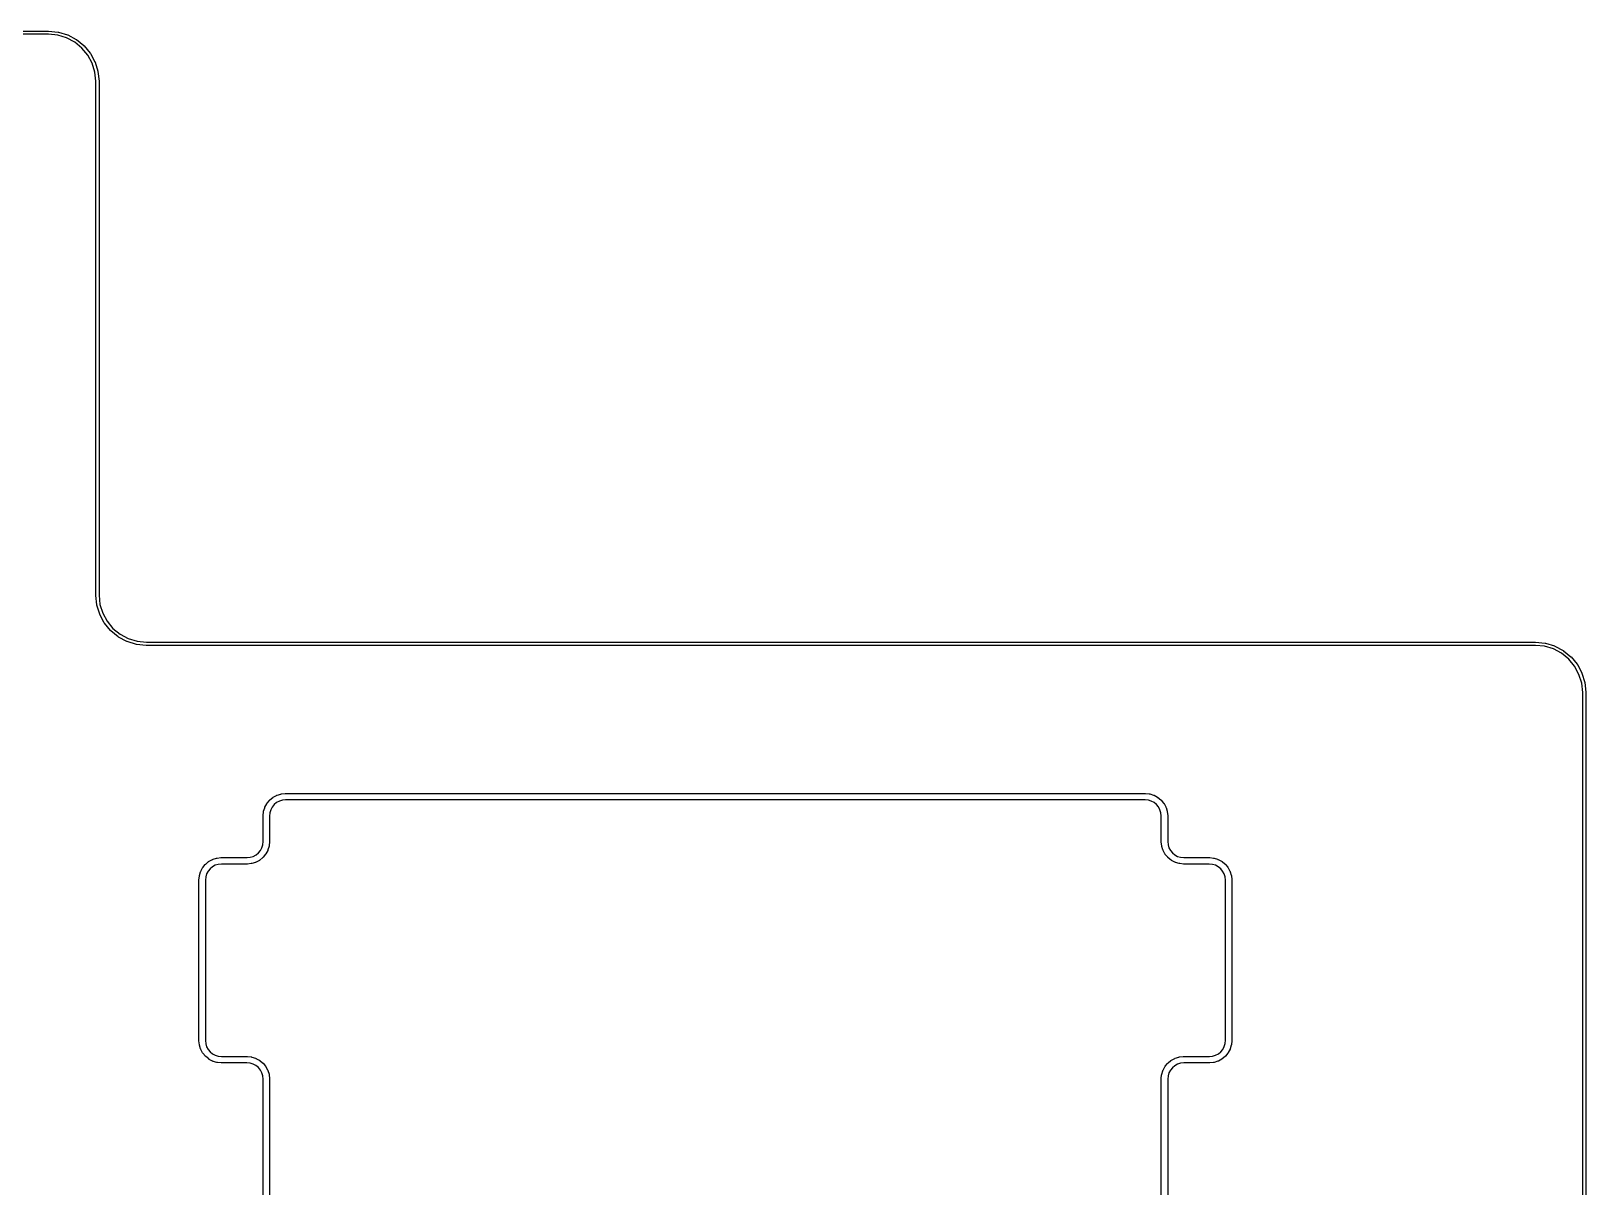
# Model space of a CAD drawing. Extents: x 71 to 211, y -144 to -36.
# Drawn here: x 186.93 to 211.16, y -57.87 to -39.85 of the extents above; entities that cross this region are included whole.
import ezdxf

# ---------------------------------------------------------------- set-up
doc = ezdxf.new("R2010")
doc.units = 0
doc.layers.add('BLACK', color=7, linetype='CONTINUOUS')

msp = doc.modelspace()

# ---------------------------------------------------------------- linework, layer by layer
at = {"layer": 'BLACK', "linetype": 'CONTINUOUS'}
for p, q in [((187.197, -39.903), (169.798, -39.903)), ((169.8, -39.853), (187.199, -39.853)), ((187.341, -39.9172), (187.197, -39.903)), ((187.199, -39.853), (187.2, -39.8531)), ((187.2, -39.8531), (187.2, -39.8531)), ((187.2, -39.8531), (187.348, -39.8676)), ((187.479, -39.9587), (187.341, -39.9172)), ((187.348, -39.8676), (187.349, -39.8677)), ((187.349, -39.8677), (187.351, -39.8681)), ((187.351, -39.8681), (187.353, -39.8686)), ((187.353, -39.8686), (187.496, -39.9116)), ((187.606, -40.0262), (187.479, -39.9587)), ((187.496, -39.9116), (187.496, -39.9116)), ((187.496, -39.9116), (187.496, -39.9117)), ((187.496, -39.9117), (187.498, -39.9126)), ((187.498, -39.9126), (187.5, -39.9134)), ((187.5, -39.9134), (187.631, -39.9832)), ((187.631, -39.9832), (187.632, -39.9834)), ((187.632, -39.9834), (187.634, -39.9847)), ((187.634, -39.9847), (187.635, -39.9859)), ((187.635, -39.9859), (187.751, -40.0799)), ((187.717, -40.1171), (187.606, -40.0262)), ((187.809, -40.2279), (187.717, -40.1171)), ((187.751, -40.0799), (187.751, -40.0799)), ((187.751, -40.0799), (187.751, -40.0799)), ((187.751, -40.0799), (187.751, -40.0802)), ((187.751, -40.0802), (187.753, -40.0818)), ((187.753, -40.0818), (187.754, -40.0834)), ((187.754, -40.0834), (187.849, -40.198)), ((187.877, -40.3544), (187.809, -40.2279)), ((187.849, -40.198), (187.849, -40.1982)), ((187.849, -40.1982), (187.85, -40.2001)), ((187.85, -40.2001), (187.852, -40.202)), ((187.852, -40.202), (187.922, -40.3328)), ((187.92, -40.4918), (187.877, -40.3544)), ((187.922, -40.3328), (187.923, -40.3331)), ((187.923, -40.3331), (187.923, -40.3352)), ((187.923, -40.3352), (187.924, -40.3373)), ((187.924, -40.3373), (187.968, -40.4794)), ((187.935, -40.636), (187.92, -40.4918)), ((187.935, -40.6401), (187.935, -40.636)), ((187.935, -48.6422), (187.935, -40.6401)), ((187.935, -40.6401), (187.935, -40.6401)), ((187.968, -40.4794), (187.968, -40.4797)), ((187.968, -40.4797), (187.969, -40.482)), ((187.969, -40.482), (187.969, -40.4842)), ((187.969, -40.4842), (187.985, -40.6321)), ((187.985, -40.6321), (187.985, -40.6324)), ((187.985, -40.6324), (187.985, -40.6335)), ((187.985, -40.6335), (187.985, -40.6346)), ((187.985, -40.6346), (187.985, -40.6387)), ((187.985, -40.6387), (187.985, -40.6388)), ((187.985, -40.6388), (187.985, -48.6409)), ((187.935, -48.6423), (187.935, -48.6422)), ((187.935, -48.6464), (187.935, -48.6423)), ((187.935, -48.6475), (187.935, -48.6464)), ((187.935, -48.6486), (187.935, -48.6475)), ((187.935, -48.6489), (187.935, -48.6486)), ((187.951, -48.7968), (187.935, -48.6489)), ((187.985, -48.6409), (187.985, -48.645)), ((187.985, -48.645), (188, -48.7892)), ((187.951, -48.7991), (187.951, -48.7968)), ((187.952, -48.8013), (187.951, -48.7991)), ((187.952, -48.8016), (187.952, -48.8013)), ((187.996, -48.9437), (187.952, -48.8016)), ((187.997, -48.9458), (187.996, -48.9437)), ((187.997, -48.9479), (187.997, -48.9458)), ((187.998, -48.9482), (187.997, -48.9479)), ((188.068, -49.079), (187.998, -48.9482)), ((188, -48.7892), (188.043, -48.9266)), ((188.043, -48.9266), (188.111, -49.0531)), ((188.07, -49.0808), (188.068, -49.079)), ((188.071, -49.0828), (188.07, -49.0808)), ((188.071, -49.083), (188.071, -49.0828)), ((188.166, -49.1976), (188.071, -49.083)), ((188.111, -49.0531), (188.203, -49.1639)), ((188.167, -49.1992), (188.166, -49.1976)), ((188.203, -49.1639), (188.314, -49.2548)), ((188.169, -49.2008), (188.167, -49.1992)), ((188.169, -49.2011), (188.169, -49.2008)), ((188.285, -49.2951), (188.169, -49.2011)), ((188.286, -49.2963), (188.285, -49.2951)), ((188.288, -49.2976), (188.286, -49.2963)), ((188.289, -49.2978), (188.288, -49.2976)), ((188.42, -49.3676), (188.289, -49.2978)), ((188.314, -49.2548), (188.441, -49.3223)), ((188.422, -49.3684), (188.42, -49.3676)), ((188.424, -49.3693), (188.422, -49.3684)), ((188.424, -49.3694), (188.424, -49.3693)), ((188.567, -49.4124), (188.424, -49.3694)), ((188.441, -49.3223), (188.579, -49.3638)), ((188.569, -49.4129), (188.567, -49.4124)), ((188.571, -49.4133), (188.569, -49.4129)), ((188.572, -49.4134), (188.571, -49.4133)), ((188.72, -49.4279), (188.572, -49.4134)), ((188.579, -49.3638), (188.723, -49.378)), ((188.721, -49.428), (188.72, -49.4279)), ((188.72, -49.4279), (188.72, -49.4279)), ((210.374, -49.428), (188.721, -49.428)), ((188.723, -49.378), (210.376, -49.378)), ((210.518, -49.4422), (210.374, -49.428)), ((210.376, -49.378), (210.377, -49.3781)), ((210.377, -49.3781), (210.377, -49.3781)), ((210.377, -49.3781), (210.525, -49.3926)), ((210.525, -49.3926), (210.526, -49.3927)), ((210.526, -49.3927), (210.528, -49.3931)), ((210.528, -49.3931), (210.53, -49.3936)), ((210.53, -49.3936), (210.673, -49.4366)), ((210.673, -49.4366), (210.673, -49.4366)), ((210.673, -49.4366), (210.673, -49.4367)), ((210.673, -49.4367), (210.675, -49.4376)), ((210.675, -49.4376), (210.677, -49.4384)), ((210.677, -49.4384), (210.808, -49.5082)), ((210.656, -49.4837), (210.518, -49.4422)), ((210.783, -49.5512), (210.656, -49.4837)), ((210.894, -49.6421), (210.783, -49.5512)), ((210.808, -49.5082), (210.809, -49.5084)), ((210.809, -49.5084), (210.811, -49.5097)), ((210.811, -49.5097), (210.812, -49.5109)), ((210.812, -49.5109), (210.928, -49.6049)), ((210.986, -49.7529), (210.894, -49.6421)), ((210.928, -49.6049), (210.928, -49.6049)), ((210.928, -49.6049), (210.928, -49.6049)), ((210.928, -49.6049), (210.928, -49.6052)), ((210.928, -49.6052), (210.93, -49.6068)), ((210.93, -49.6068), (210.931, -49.6084)), ((210.931, -49.6084), (211.026, -49.723)), ((211.054, -49.8794), (210.986, -49.7529)), ((211.026, -49.723), (211.026, -49.7232)), ((211.026, -49.7232), (211.027, -49.7251)), ((211.027, -49.7251), (211.029, -49.727)), ((211.029, -49.727), (211.099, -49.8578)), ((211.097, -50.0168), (211.054, -49.8794)), ((211.099, -49.8578), (211.1, -49.8581)), ((211.1, -49.8581), (211.1, -49.8602)), ((211.1, -49.8602), (211.101, -49.8623)), ((211.101, -49.8623), (211.145, -50.0044)), ((211.112, -50.161), (211.097, -50.0168)), ((211.112, -50.1651), (211.112, -50.161)), ((211.112, -105.536), (211.112, -50.1651)), ((211.145, -50.0044), (211.145, -50.0047)), ((211.145, -50.0047), (211.146, -50.007)), ((211.146, -50.007), (211.146, -50.0092)), ((211.146, -50.0092), (211.162, -50.1571)), ((211.162, -50.1571), (211.162, -50.1574)), ((211.162, -50.1574), (211.162, -50.1585)), ((211.162, -50.1585), (211.162, -50.1596)), ((211.162, -50.1596), (211.162, -50.1637)), ((211.162, -50.1637), (211.162, -50.1638)), ((211.162, -50.1638), (211.162, -105.538)), ((190.605, -51.8889), (190.642, -51.8435)), ((190.642, -51.843), (190.645, -51.8398)), ((190.642, -51.8435), (190.642, -51.843)), ((190.642, -51.8435), (190.642, -51.8435)), ((190.642, -51.8435), (190.642, -51.8435)), ((190.645, -51.8398), (190.648, -51.8366)), ((190.648, -51.8366), (190.693, -51.7993)), ((190.693, -51.7993), (190.694, -51.7993)), ((190.694, -51.7988), (190.698, -51.7963)), ((190.694, -51.7992), (190.694, -51.7988)), ((190.694, -51.7993), (190.694, -51.7992)), ((190.698, -51.7963), (190.702, -51.7938)), ((190.702, -51.7938), (190.753, -51.766)), ((190.753, -51.7659), (190.754, -51.7656)), ((190.753, -51.766), (190.753, -51.7659)), ((190.753, -51.7659), (190.753, -51.7659)), ((190.796, -51.8562), (190.753, -51.8794)), ((190.754, -51.7656), (190.758, -51.7639)), ((190.758, -51.7639), (190.762, -51.7622)), ((190.762, -51.7622), (190.818, -51.7449)), ((190.843, -51.8418), (190.796, -51.8562)), ((190.818, -51.7449), (190.819, -51.7447)), ((190.818, -51.7449), (190.818, -51.7449)), ((190.819, -51.7447), (190.823, -51.7438)), ((190.823, -51.7438), (190.828, -51.7429)), ((190.828, -51.7429), (190.886, -51.7368)), ((190.894, -51.8365), (190.843, -51.8418)), ((190.886, -51.7368), (190.887, -51.7367)), ((190.887, -51.7367), (190.888, -51.7367)), ((190.888, -51.7367), (190.891, -51.7365)), ((190.891, -51.7365), (204.296, -51.7365)), ((204.291, -51.8365), (190.894, -51.8365)), ((204.342, -51.8415), (204.291, -51.8365)), ((204.296, -51.7365), (204.298, -51.7367)), ((204.298, -51.7367), (204.298, -51.7367)), ((204.298, -51.7367), (204.356, -51.7424)), ((204.388, -51.8556), (204.342, -51.8415)), ((204.356, -51.7424), (204.356, -51.7424)), ((204.356, -51.7424), (204.356, -51.7424)), ((204.356, -51.7424), (204.357, -51.7425)), ((204.357, -51.7425), (204.361, -51.7434)), ((204.361, -51.7434), (204.366, -51.7443)), ((204.366, -51.7443), (204.422, -51.7613)), ((204.431, -51.8785), (204.388, -51.8556)), ((204.422, -51.7613), (204.423, -51.7615)), ((204.423, -51.7615), (204.427, -51.7632)), ((204.427, -51.7632), (204.431, -51.765)), ((204.431, -51.765), (204.483, -51.7925)), ((204.483, -51.7925), (204.483, -51.7925)), ((204.483, -51.7925), (204.483, -51.7928)), ((204.483, -51.7928), (204.487, -51.7954)), ((204.487, -51.7954), (204.491, -51.7979)), ((204.491, -51.7979), (204.536, -51.8349)), ((204.536, -51.8349), (204.536, -51.8349)), ((204.536, -51.8349), (204.536, -51.8349)), ((204.536, -51.8349), (204.537, -51.8353)), ((204.537, -51.8353), (204.54, -51.8385)), ((204.54, -51.8385), (204.543, -51.8417)), ((204.543, -51.8417), (204.58, -51.8869)), ((190.543, -52.0816), (190.549, -52.0234)), ((190.543, -52.084), (190.543, -52.0816)), ((190.543, -52.0816), (190.543, -52.0816)), ((190.543, -52.484), (190.543, -52.084)), ((190.549, -52.0226), (190.55, -52.0183)), ((190.549, -52.0233), (190.549, -52.0226)), ((190.549, -52.0234), (190.549, -52.0233)), ((190.549, -52.0233), (190.549, -52.0233)), ((190.55, -52.0183), (190.551, -52.0138)), ((190.551, -52.0138), (190.568, -51.9577)), ((190.568, -51.957), (190.57, -51.9529)), ((190.568, -51.9577), (190.568, -51.957)), ((190.57, -51.9529), (190.572, -51.9487)), ((190.572, -51.9487), (190.599, -51.897)), ((190.599, -51.8964), (190.602, -51.8927)), ((190.599, -51.897), (190.599, -51.8964)), ((190.602, -51.8927), (190.605, -51.8889)), ((190.648, -52.038), (190.643, -52.0889)), ((190.643, -52.0889), (190.643, -52.4889)), ((190.662, -51.9913), (190.648, -52.038)), ((190.685, -51.9483), (190.662, -51.9913)), ((190.716, -51.9105), (190.685, -51.9483)), ((190.753, -51.8794), (190.716, -51.9105)), ((204.469, -51.9093), (204.431, -51.8785)), ((204.5, -51.9468), (204.469, -51.9093)), ((204.523, -51.9897), (204.5, -51.9468)), ((204.538, -52.0363), (204.523, -51.9897)), ((204.543, -52.0871), (204.538, -52.0363)), ((204.543, -52.4863), (204.543, -52.0871)), ((204.58, -51.8869), (204.58, -51.8869)), ((204.58, -51.8869), (204.58, -51.8869)), ((204.58, -51.8869), (204.581, -51.8874)), ((204.581, -51.8874), (204.583, -51.8912)), ((204.583, -51.8912), (204.586, -51.895)), ((204.586, -51.895), (204.614, -51.9464)), ((204.614, -51.9464), (204.614, -51.9465)), ((204.614, -51.9465), (204.614, -51.9465)), ((204.614, -51.9465), (204.614, -51.9471)), ((204.614, -51.9471), (204.616, -51.9512)), ((204.616, -51.9512), (204.617, -51.9554)), ((204.617, -51.9554), (204.635, -52.0114)), ((204.635, -52.0114), (204.635, -52.012)), ((204.635, -52.012), (204.636, -52.0165)), ((204.636, -52.0165), (204.637, -52.0209)), ((204.637, -52.0209), (204.643, -52.0792)), ((204.643, -52.0792), (204.643, -52.0799)), ((204.643, -52.0799), (204.643, -52.0817)), ((204.643, -52.0817), (204.643, -52.084)), ((204.643, -52.084), (204.643, -52.4859)), ((190.501, -52.6247), (190.524, -52.5817)), ((190.524, -52.5817), (190.538, -52.535)), ((190.538, -52.535), (190.543, -52.484)), ((190.635, -52.5592), (190.618, -52.6153)), ((190.636, -52.5547), (190.635, -52.5592)), ((190.637, -52.5503), (190.636, -52.5547)), ((190.643, -52.4914), (190.637, -52.5496)), ((190.637, -52.5496), (190.637, -52.5496)), ((190.637, -52.5496), (190.637, -52.5496)), ((190.637, -52.5496), (190.637, -52.5503)), ((190.643, -52.4889), (190.643, -52.4914)), ((190.643, -52.4914), (190.643, -52.4914)), ((204.543, -52.4867), (204.543, -52.4863)), ((204.543, -52.487), (204.543, -52.4867)), ((204.543, -52.4889), (204.543, -52.487)), ((204.543, -52.4912), (204.543, -52.4889)), ((204.543, -52.4931), (204.543, -52.4912)), ((204.543, -52.4938), (204.543, -52.4931)), ((204.55, -52.552), (204.543, -52.4938)), ((204.55, -52.5565), (204.55, -52.552)), ((204.551, -52.5609), (204.55, -52.5565)), ((204.551, -52.5616), (204.551, -52.5609)), ((204.569, -52.6175), (204.551, -52.5616)), ((204.643, -52.4859), (204.648, -52.5367)), ((204.648, -52.5367), (204.663, -52.5833)), ((204.663, -52.5833), (204.686, -52.6262)), ((189.648, -52.8366), (189.693, -52.7993)), ((189.693, -52.7993), (189.694, -52.7993)), ((189.694, -52.7988), (189.698, -52.7963)), ((189.694, -52.7992), (189.694, -52.7988)), ((189.694, -52.7993), (189.694, -52.7992)), ((189.698, -52.7963), (189.702, -52.7938)), ((189.702, -52.7938), (189.753, -52.766)), ((189.753, -52.7659), (189.754, -52.7656)), ((189.753, -52.766), (189.753, -52.7659)), ((189.753, -52.7659), (189.753, -52.7659)), ((189.754, -52.7656), (189.758, -52.7639)), ((189.758, -52.7639), (189.762, -52.7622)), ((189.762, -52.7622), (189.818, -52.7449)), ((189.818, -52.7449), (189.819, -52.7447)), ((189.818, -52.7449), (189.818, -52.7449)), ((189.819, -52.7447), (189.823, -52.7438)), ((189.823, -52.7438), (189.828, -52.7429)), ((189.828, -52.7429), (189.886, -52.7368)), ((189.886, -52.7368), (189.887, -52.7367)), ((189.887, -52.7367), (189.888, -52.7367)), ((189.888, -52.7367), (189.891, -52.7365)), ((189.891, -52.7365), (190.293, -52.7365)), ((190.293, -52.7365), (190.343, -52.7311)), ((190.359, -52.8301), (190.3, -52.8362)), ((190.343, -52.7311), (190.39, -52.7167)), ((190.363, -52.8292), (190.359, -52.8301)), ((190.368, -52.8283), (190.363, -52.8292)), ((190.424, -52.8108), (190.368, -52.8281)), ((190.368, -52.8281), (190.368, -52.8283)), ((190.39, -52.7167), (190.433, -52.6936)), ((190.428, -52.809), (190.424, -52.8108)), ((190.433, -52.8074), (190.428, -52.809)), ((190.433, -52.6936), (190.47, -52.6625)), ((190.485, -52.7792), (190.433, -52.807)), ((190.433, -52.807), (190.433, -52.807)), ((190.433, -52.807), (190.433, -52.807)), ((190.433, -52.807), (190.433, -52.8074)), ((190.47, -52.6625), (190.501, -52.6247)), ((190.488, -52.7766), (190.485, -52.7792)), ((190.492, -52.7742), (190.488, -52.7766)), ((190.493, -52.7737), (190.492, -52.7742)), ((190.538, -52.7364), (190.493, -52.7737)), ((190.541, -52.7332), (190.538, -52.7364)), ((190.544, -52.73), (190.541, -52.7332)), ((190.545, -52.7295), (190.544, -52.73)), ((190.582, -52.6841), (190.545, -52.7295)), ((190.545, -52.7295), (190.545, -52.7295)), ((190.545, -52.7295), (190.545, -52.7295)), ((190.584, -52.6803), (190.582, -52.6841)), ((190.587, -52.6766), (190.584, -52.6803)), ((190.615, -52.6243), (190.587, -52.676)), ((190.587, -52.676), (190.587, -52.6766)), ((190.616, -52.6201), (190.615, -52.6243)), ((190.618, -52.6159), (190.616, -52.6201)), ((190.618, -52.6153), (190.618, -52.6159)), ((204.571, -52.6217), (204.569, -52.6175)), ((204.572, -52.6259), (204.571, -52.6217)), ((204.573, -52.6265), (204.572, -52.6259)), ((204.6, -52.678), (204.573, -52.6265)), ((204.573, -52.6265), (204.573, -52.6265)), ((204.573, -52.6265), (204.573, -52.6265)), ((204.603, -52.6818), (204.6, -52.678)), ((204.605, -52.6856), (204.603, -52.6818)), ((204.606, -52.6861), (204.605, -52.6856)), ((204.643, -52.7312), (204.606, -52.6861)), ((204.646, -52.7344), (204.643, -52.7312)), ((204.65, -52.7377), (204.646, -52.7344)), ((204.65, -52.7381), (204.65, -52.7377)), ((204.696, -52.7751), (204.65, -52.7381)), ((204.65, -52.7381), (204.65, -52.7381)), ((204.65, -52.7381), (204.65, -52.7381)), ((204.686, -52.6262), (204.717, -52.6637)), ((204.699, -52.7776), (204.696, -52.7751)), ((204.703, -52.7802), (204.699, -52.7776)), ((204.704, -52.7805), (204.703, -52.7802)), ((204.755, -52.808), (204.704, -52.7805)), ((204.704, -52.7805), (204.704, -52.7805)), ((204.717, -52.6637), (204.755, -52.6945)), ((204.755, -52.6945), (204.798, -52.7174)), ((204.76, -52.8097), (204.755, -52.808)), ((204.764, -52.8115), (204.76, -52.8097)), ((204.764, -52.8117), (204.764, -52.8115)), ((204.82, -52.8286), (204.764, -52.8117)), ((204.798, -52.7174), (204.845, -52.7315)), ((204.825, -52.8295), (204.82, -52.8286)), ((204.829, -52.8305), (204.825, -52.8295)), ((204.83, -52.8305), (204.829, -52.8305)), ((204.888, -52.8363), (204.83, -52.8305)), ((204.83, -52.8305), (204.83, -52.8305)), ((204.83, -52.8305), (204.83, -52.8305)), ((204.845, -52.7315), (204.896, -52.7365)), ((204.896, -52.7365), (205.296, -52.7365)), ((205.296, -52.7365), (205.298, -52.7367)), ((205.298, -52.7367), (205.298, -52.7367)), ((205.298, -52.7367), (205.356, -52.7424)), ((205.356, -52.7424), (205.356, -52.7424)), ((205.356, -52.7424), (205.356, -52.7424)), ((205.356, -52.7424), (205.357, -52.7425)), ((205.357, -52.7425), (205.361, -52.7434)), ((205.361, -52.7434), (205.366, -52.7443)), ((205.366, -52.7443), (205.422, -52.7613)), ((205.422, -52.7613), (205.423, -52.7615)), ((205.423, -52.7615), (205.427, -52.7632)), ((205.427, -52.7632), (205.431, -52.765)), ((205.431, -52.765), (205.483, -52.7925)), ((205.483, -52.7925), (205.483, -52.7925)), ((205.483, -52.7925), (205.483, -52.7928)), ((205.483, -52.7928), (205.487, -52.7954)), ((205.487, -52.7954), (205.491, -52.7979)), ((205.491, -52.7979), (205.536, -52.8349)), ((189.543, -53.0816), (189.549, -53.0234)), ((189.549, -53.0226), (189.55, -53.0183)), ((189.549, -53.0233), (189.549, -53.0226)), ((189.549, -53.0234), (189.549, -53.0233)), ((189.549, -53.0233), (189.549, -53.0233)), ((189.55, -53.0183), (189.551, -53.0138)), ((189.551, -53.0138), (189.568, -52.9577)), ((189.568, -52.957), (189.57, -52.9529)), ((189.568, -52.9577), (189.568, -52.957)), ((189.57, -52.9529), (189.572, -52.9487)), ((189.572, -52.9487), (189.599, -52.897)), ((189.599, -52.8964), (189.602, -52.8927)), ((189.599, -52.897), (189.599, -52.8964)), ((189.602, -52.8927), (189.605, -52.8889)), ((189.605, -52.8889), (189.642, -52.8435)), ((189.642, -52.843), (189.645, -52.8398)), ((189.642, -52.8435), (189.642, -52.843)), ((189.642, -52.8435), (189.642, -52.8435)), ((189.642, -52.8435), (189.642, -52.8435)), ((189.648, -53.038), (189.643, -53.0889)), ((189.645, -52.8398), (189.648, -52.8366)), ((189.662, -52.9913), (189.648, -53.038)), ((189.685, -52.9483), (189.662, -52.9913)), ((189.716, -52.9105), (189.685, -52.9483)), ((189.753, -52.8794), (189.716, -52.9105)), ((189.796, -52.8562), (189.753, -52.8794)), ((189.843, -52.8418), (189.796, -52.8562)), ((189.894, -52.8365), (189.843, -52.8418)), ((190.296, -52.8365), (189.894, -52.8365)), ((190.298, -52.8363), (190.296, -52.8365)), ((190.3, -52.8363), (190.298, -52.8363)), ((190.3, -52.8362), (190.3, -52.8363)), ((204.891, -52.8365), (204.888, -52.8363)), ((204.888, -52.8363), (204.888, -52.8363)), ((205.291, -52.8365), (204.891, -52.8365)), ((205.342, -52.8415), (205.291, -52.8365)), ((205.388, -52.8556), (205.342, -52.8415)), ((205.431, -52.8785), (205.388, -52.8556)), ((205.469, -52.9093), (205.431, -52.8785)), ((205.5, -52.9468), (205.469, -52.9093)), ((205.523, -52.9897), (205.5, -52.9468)), ((205.538, -53.0363), (205.523, -52.9897)), ((205.536, -52.8349), (205.536, -52.8349)), ((205.536, -52.8349), (205.536, -52.8349)), ((205.536, -52.8349), (205.537, -52.8353)), ((205.537, -52.8353), (205.54, -52.8385)), ((205.543, -53.0871), (205.538, -53.0363)), ((205.54, -52.8385), (205.543, -52.8417)), ((205.543, -52.8417), (205.58, -52.8869)), ((205.58, -52.8869), (205.58, -52.8869)), ((205.58, -52.8869), (205.58, -52.8869)), ((205.58, -52.8869), (205.581, -52.8874)), ((205.581, -52.8874), (205.583, -52.8912)), ((205.583, -52.8912), (205.586, -52.895)), ((205.586, -52.895), (205.614, -52.9464)), ((205.614, -52.9464), (205.614, -52.9465)), ((205.614, -52.9465), (205.614, -52.9465)), ((205.614, -52.9465), (205.614, -52.9471)), ((205.614, -52.9471), (205.616, -52.9512)), ((205.616, -52.9512), (205.617, -52.9554)), ((205.617, -52.9554), (205.635, -53.0114)), ((205.635, -53.0114), (205.635, -53.012)), ((205.635, -53.012), (205.636, -53.0165)), ((205.636, -53.0165), (205.637, -53.0209)), ((205.637, -53.0209), (205.643, -53.0792)), ((189.543, -53.084), (189.543, -53.0816)), ((189.543, -55.5863), (189.543, -53.084)), ((189.643, -53.0889), (189.643, -55.5859)), ((205.543, -55.584), (205.543, -53.0871)), ((205.643, -53.0792), (205.643, -53.0799)), ((205.643, -53.0799), (205.643, -53.0817)), ((205.643, -53.0817), (205.643, -53.084)), ((205.643, -53.084), (205.643, -55.5889)), ((189.543, -55.5867), (189.543, -55.5863)), ((189.543, -55.587), (189.543, -55.5867)), ((189.543, -55.5889), (189.543, -55.587)), ((189.543, -55.5912), (189.543, -55.5889)), ((189.543, -55.5931), (189.543, -55.5912)), ((189.543, -55.5938), (189.543, -55.5931)), ((189.55, -55.652), (189.543, -55.5938)), ((189.55, -55.6565), (189.55, -55.652)), ((189.551, -55.6609), (189.55, -55.6565)), ((189.551, -55.6616), (189.551, -55.6609)), ((189.569, -55.7175), (189.551, -55.6616)), ((189.571, -55.7217), (189.569, -55.7175)), ((189.572, -55.7259), (189.571, -55.7217)), ((189.573, -55.7265), (189.572, -55.7259)), ((189.6, -55.778), (189.573, -55.7265)), ((189.573, -55.7265), (189.573, -55.7265)), ((189.573, -55.7265), (189.573, -55.7265)), ((189.643, -55.5859), (189.648, -55.6367)), ((189.648, -55.6367), (189.663, -55.6833)), ((189.663, -55.6833), (189.686, -55.7262)), ((189.686, -55.7262), (189.717, -55.7637)), ((205.47, -55.7625), (205.501, -55.7247)), ((205.501, -55.7247), (205.524, -55.6817)), ((205.524, -55.6817), (205.538, -55.635)), ((205.538, -55.635), (205.543, -55.584)), ((205.615, -55.7243), (205.587, -55.776)), ((205.616, -55.7201), (205.615, -55.7243)), ((205.618, -55.7159), (205.616, -55.7201)), ((205.635, -55.6592), (205.618, -55.7153)), ((205.618, -55.7153), (205.618, -55.7159)), ((205.636, -55.6547), (205.635, -55.6592)), ((205.637, -55.6503), (205.636, -55.6547)), ((205.643, -55.5914), (205.637, -55.6496)), ((205.637, -55.6496), (205.637, -55.6496)), ((205.637, -55.6496), (205.637, -55.6496)), ((205.637, -55.6496), (205.637, -55.6503)), ((205.643, -55.5889), (205.643, -55.5914)), ((205.643, -55.5914), (205.643, -55.5914)), ((189.603, -55.7818), (189.6, -55.778)), ((189.605, -55.7856), (189.603, -55.7818)), ((189.606, -55.7861), (189.605, -55.7856)), ((189.643, -55.8312), (189.606, -55.7861)), ((189.646, -55.8344), (189.643, -55.8312)), ((189.65, -55.8377), (189.646, -55.8344)), ((189.65, -55.8381), (189.65, -55.8377)), ((189.696, -55.8751), (189.65, -55.8381)), ((189.65, -55.8381), (189.65, -55.8381)), ((189.65, -55.8381), (189.65, -55.8381)), ((189.699, -55.8776), (189.696, -55.8751)), ((189.703, -55.8802), (189.699, -55.8776)), ((189.704, -55.8805), (189.703, -55.8802)), ((189.755, -55.908), (189.704, -55.8805)), ((189.704, -55.8805), (189.704, -55.8805)), ((189.717, -55.7637), (189.755, -55.7945)), ((189.755, -55.7945), (189.798, -55.8174)), ((189.76, -55.9097), (189.755, -55.908)), ((189.764, -55.9115), (189.76, -55.9097)), ((189.764, -55.9117), (189.764, -55.9115)), ((189.82, -55.9286), (189.764, -55.9117)), ((189.798, -55.8174), (189.845, -55.8315)), ((189.825, -55.9295), (189.82, -55.9286)), ((189.829, -55.9305), (189.825, -55.9295)), ((189.83, -55.9305), (189.829, -55.9305)), ((189.888, -55.9363), (189.83, -55.9305)), ((189.83, -55.9305), (189.83, -55.9305)), ((189.83, -55.9305), (189.83, -55.9305)), ((189.845, -55.8315), (189.896, -55.8365)), ((189.891, -55.9365), (189.888, -55.9363)), ((189.888, -55.9363), (189.888, -55.9363)), ((190.291, -55.9365), (189.891, -55.9365)), ((189.896, -55.8365), (190.296, -55.8365)), ((190.342, -55.9415), (190.291, -55.9365)), ((190.296, -55.8365), (190.298, -55.8367)), ((190.298, -55.8367), (190.298, -55.8367)), ((190.298, -55.8367), (190.356, -55.8424)), ((190.388, -55.9556), (190.342, -55.9415)), ((190.356, -55.8424), (190.356, -55.8424)), ((190.356, -55.8424), (190.356, -55.8424)), ((190.356, -55.8424), (190.357, -55.8425)), ((190.357, -55.8425), (190.361, -55.8434)), ((190.361, -55.8434), (190.366, -55.8443)), ((190.366, -55.8443), (190.422, -55.8613)), ((190.431, -55.9785), (190.388, -55.9556)), ((190.422, -55.8613), (190.423, -55.8615)), ((190.423, -55.8615), (190.427, -55.8632)), ((190.427, -55.8632), (190.431, -55.865)), ((190.431, -55.865), (190.483, -55.8925)), ((190.469, -56.0093), (190.431, -55.9785)), ((190.483, -55.8925), (190.483, -55.8925)), ((190.483, -55.8925), (190.483, -55.8928)), ((190.483, -55.8928), (190.487, -55.8954)), ((190.487, -55.8954), (190.491, -55.8979)), ((190.491, -55.8979), (190.536, -55.9349)), ((190.536, -55.9349), (190.536, -55.9349)), ((190.536, -55.9349), (190.536, -55.9349)), ((190.536, -55.9349), (190.537, -55.9353)), ((190.537, -55.9353), (190.54, -55.9385)), ((190.54, -55.9385), (190.543, -55.9417)), ((190.543, -55.9417), (190.58, -55.9869)), ((204.605, -55.9889), (204.642, -55.9435)), ((204.642, -55.943), (204.645, -55.9398)), ((204.642, -55.9435), (204.642, -55.943)), ((204.642, -55.9435), (204.642, -55.9435)), ((204.642, -55.9435), (204.642, -55.9435)), ((204.645, -55.9398), (204.648, -55.9366)), ((204.648, -55.9366), (204.693, -55.8993)), ((204.693, -55.8993), (204.694, -55.8993)), ((204.694, -55.8988), (204.698, -55.8963)), ((204.694, -55.8992), (204.694, -55.8988)), ((204.694, -55.8993), (204.694, -55.8992)), ((204.698, -55.8963), (204.702, -55.8938)), ((204.702, -55.8938), (204.753, -55.866)), ((204.753, -55.9794), (204.716, -56.0105)), ((204.753, -55.8659), (204.754, -55.8656)), ((204.753, -55.866), (204.753, -55.8659)), ((204.753, -55.8659), (204.753, -55.8659)), ((204.796, -55.9562), (204.753, -55.9794)), ((204.754, -55.8656), (204.758, -55.8639)), ((204.758, -55.8639), (204.762, -55.8622)), ((204.762, -55.8622), (204.818, -55.8449)), ((204.843, -55.9418), (204.796, -55.9562)), ((204.818, -55.8449), (204.819, -55.8447)), ((204.818, -55.8449), (204.818, -55.8449)), ((204.819, -55.8447), (204.823, -55.8438)), ((204.823, -55.8438), (204.828, -55.8429)), ((204.828, -55.8429), (204.886, -55.8368)), ((204.894, -55.9365), (204.843, -55.9418)), ((204.886, -55.8368), (204.887, -55.8367)), ((204.887, -55.8367), (204.888, -55.8367)), ((204.888, -55.8367), (204.891, -55.8365)), ((204.891, -55.8365), (205.293, -55.8365)), ((205.296, -55.9365), (204.894, -55.9365)), ((205.293, -55.8365), (205.343, -55.8312)), ((205.298, -55.9363), (205.296, -55.9365)), ((205.3, -55.9363), (205.298, -55.9363)), ((205.359, -55.9301), (205.3, -55.9362)), ((205.3, -55.9362), (205.3, -55.9363)), ((205.343, -55.8312), (205.39, -55.8167)), ((205.363, -55.9292), (205.359, -55.9301)), ((205.368, -55.9283), (205.363, -55.9292)), ((205.424, -55.9108), (205.368, -55.9281)), ((205.368, -55.9281), (205.368, -55.9283)), ((205.39, -55.8167), (205.433, -55.7936)), ((205.428, -55.909), (205.424, -55.9108)), ((205.433, -55.9074), (205.428, -55.909)), ((205.433, -55.7936), (205.47, -55.7625)), ((205.485, -55.8792), (205.433, -55.907)), ((205.433, -55.907), (205.433, -55.907)), ((205.433, -55.907), (205.433, -55.907)), ((205.433, -55.907), (205.433, -55.9074)), ((205.488, -55.8766), (205.485, -55.8792)), ((205.492, -55.8742), (205.488, -55.8766)), ((205.493, -55.8737), (205.492, -55.8742)), ((205.538, -55.8364), (205.493, -55.8737)), ((205.541, -55.8332), (205.538, -55.8364)), ((205.544, -55.83), (205.541, -55.8332)), ((205.545, -55.8295), (205.544, -55.83)), ((205.582, -55.7841), (205.545, -55.8295)), ((205.545, -55.8295), (205.545, -55.8295)), ((205.545, -55.8295), (205.545, -55.8295)), ((205.584, -55.7803), (205.582, -55.7841)), ((205.587, -55.7766), (205.584, -55.7803)), ((205.587, -55.776), (205.587, -55.7766)), ((190.5, -56.0468), (190.469, -56.0093)), ((190.523, -56.0897), (190.5, -56.0468)), ((190.538, -56.1363), (190.523, -56.0897)), ((190.543, -56.1871), (190.538, -56.1363)), ((190.543, -61.384), (190.543, -56.1871)), ((190.58, -55.9869), (190.58, -55.9869)), ((190.58, -55.9869), (190.58, -55.9869)), ((190.58, -55.9869), (190.581, -55.9874)), ((190.581, -55.9874), (190.583, -55.9912)), ((190.583, -55.9912), (190.586, -55.995)), ((190.586, -55.995), (190.614, -56.0464)), ((190.614, -56.0464), (190.614, -56.0465)), ((190.614, -56.0465), (190.614, -56.0465)), ((190.614, -56.0465), (190.614, -56.0471)), ((190.614, -56.0471), (190.616, -56.0512)), ((190.616, -56.0512), (190.617, -56.0554)), ((190.617, -56.0554), (190.635, -56.1114)), ((190.635, -56.1114), (190.635, -56.112)), ((190.635, -56.112), (190.636, -56.1165)), ((190.636, -56.1165), (190.637, -56.1209)), ((190.637, -56.1209), (190.643, -56.1792)), ((190.643, -56.1792), (190.643, -56.1799)), ((190.643, -56.1799), (190.643, -56.1817)), ((190.643, -56.1817), (190.643, -56.184)), ((190.643, -56.184), (190.643, -61.3889)), ((204.543, -56.1816), (204.549, -56.1234)), ((204.543, -56.184), (204.543, -56.1816)), ((204.543, -56.1816), (204.543, -56.1816)), ((204.543, -61.3889), (204.543, -56.184)), ((204.549, -56.1226), (204.55, -56.1183)), ((204.549, -56.1233), (204.549, -56.1226)), ((204.549, -56.1234), (204.549, -56.1233)), ((204.549, -56.1233), (204.549, -56.1233)), ((204.55, -56.1183), (204.551, -56.1138)), ((204.551, -56.1138), (204.568, -56.0577)), ((204.568, -56.057), (204.57, -56.0529)), ((204.568, -56.0577), (204.568, -56.057)), ((204.57, -56.0529), (204.572, -56.0487)), ((204.572, -56.0487), (204.599, -55.997)), ((204.599, -55.9964), (204.602, -55.9927)), ((204.599, -55.997), (204.599, -55.9964)), ((204.602, -55.9927), (204.605, -55.9889)), ((204.648, -56.138), (204.643, -56.1889)), ((204.643, -56.1889), (204.643, -61.3859)), ((204.662, -56.0913), (204.648, -56.138)), ((204.685, -56.0483), (204.662, -56.0913)), ((204.716, -56.0105), (204.685, -56.0483))]:
    msp.add_line(p, q, dxfattribs=at)

doc.saveas('drawing.dxf')
